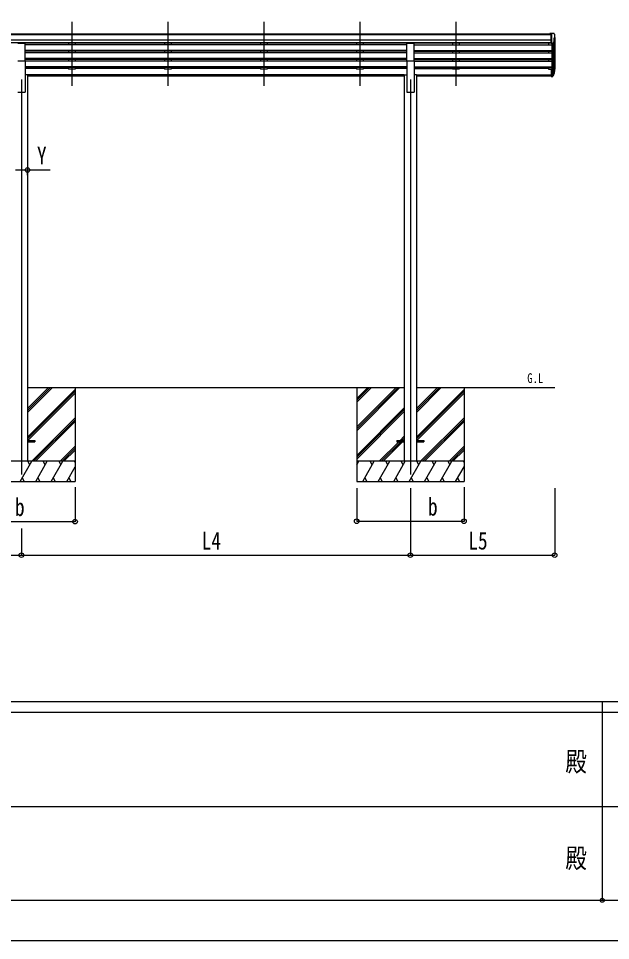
# Model space of a CAD drawing. Units: millimetres, scale not verified. Extents: x -16820 to 16820, y -11880 to 11880.
# Drawn here: x -4372 to 43, y -11880 to -5009 of the extents above; entities that cross this region are included whole.
import ezdxf
from ezdxf.enums import TextEntityAlignment as Align

# ---------------------------------------------------------------- set-up
doc = ezdxf.new("R2010")
doc.units = ezdxf.units.MM
doc.header["$LTSCALE"] = 60
doc.header["$PDMODE"] = 32
doc.header["$PDSIZE"] = 30
for name, color, linetype in [('0-2_USER1', 3, 'Continuous'), ('0-3_YKK_12', 2, 'Continuous'), ('0-4_YKK_13', 4, 'Continuous'), ('0-5_YKK_A1', 4, 'Continuous'), ('0-6_YKK_D', 6, 'Continuous'), ('0-7_YKK_ZWAK', 7, 'Continuous')]:
    doc.layers.add(name, color=color, linetype=linetype)
doc.styles.add('ＭＳ ゴシック', font='')
doc.styles.get('ＭＳ ゴシック').set_extended_font_data('MS Gothic')

msp = doc.modelspace()

# ---------------------------------------------------------------- linework, layer by layer
at = {"layer": '0-3_YKK_12'}
for p, q in [((-3974.17, -5033.98), (-3974.17, -5511.5)), ((-3258.17, -5033.98), (-3258.17, -5511.5)), ((-2542.17, -5033.98), (-2542.17, -5511.5)), ((-1826.17, -5033.98), (-1826.17, -5511.5)), ((-1110.17, -5033.98), (-1110.17, -5511.5)), ((-4350.17, -5464.82), (-4350.17, -8408.39)), ((-1450.17, -5464.82), (-1450.17, -8408.39))]:
    msp.add_line(p, q, dxfattribs=at)
at = {"layer": '0-4_YKK_13'}
for p, q in [((-400.67, -5121.51), (-410.67, -5121.6)), ((-410.67, -5123.11), (-410.67, -5121.6)), ((-400.67, -5193.49), (-400.67, -5121.51)), ((-382.17, -5121.51), (-400.67, -5121.51)), ((-394.17, -5194.49), (-394.17, -5121.51)), ((-382.17, -5121.51), (-379.84, -5121.65)), ((-374.71, -5152.69), (-380.02, -5155.76)), ((-379.08, -5122.07), (-375.02, -5127.88)), ((-372.17, -5130.88), (-372.17, -5131.51)), ((-4377.67, -5192.14), (-4322.67, -5192.14)), ((-4322.67, -5323.94), (-4322.67, -5192.14)), ((-1477.67, -5323.94), (-1477.67, -5192.14)), ((-1477.67, -5192.14), (-1422.67, -5192.14)), ((-1422.67, -5323.94), (-1422.67, -5192.14)), ((-400.67, -5193.49), (-394.17, -5193.49)), ((-394.17, -5194.49), (-388.96, -5194.17)), ((-386.55, -5192.68), (-377.55, -5177.09)), ((-380.17, -5156.02), (-380.17, -5172.3)), ((-4377.67, -5323.94), (-4322.67, -5323.94)), ((-1477.67, -5323.94), (-1422.67, -5323.94)), ((-400.67, -5387.11), (-400.67, -5441.14)), ((-400.67, -5387.11), (-394.17, -5387.11)), ((-400.67, -5427.24), (-394.17, -5427.24)), ((-394.17, -5387.11), (-394.17, -5441.89)), ((-387.74, -5431.47), (-379.98, -5416.06)), ((-378.54, -5416.42), (-386.73, -5432.6)), ((-377.92, -5416.98), (-386.73, -5440.53)), ((-375.87, -5399.92), (-379.14, -5406.99)), ((-375.27, -5401.3), (-379.14, -5409.25)), ((-377.58, -5412.58), (-377.92, -5416.98)), ((-400.67, -5432.12), (-394.17, -5432.12)), ((-400.67, -5441.14), (-394.17, -5441.14)), ((-394.17, -5432.14), (-389.04, -5432.14)), ((-394.17, -5433.95), (-389.33, -5433.95)), ((-394.17, -5441.89), (-389.33, -5441.89)), ((-4304.97, -8153.89), (-4250.17, -8153.89)), ((-4304.97, -8162.89), (-4250.17, -8162.89)), ((-4250.17, -8153.89), (-4250.17, -8162.89)), ((-1550.17, -8153.89), (-1550.17, -8162.89)), ((-1550.17, -8153.89), (-1495.37, -8153.89)), ((-1550.17, -8162.89), (-1495.37, -8162.89)), ((-1404.97, -8153.89), (-1350.17, -8153.89)), ((-1404.97, -8162.89), (-1350.17, -8162.89)), ((-1350.17, -8153.89), (-1350.17, -8162.89))]:
    msp.add_line(p, q, dxfattribs=at)
for centre, radius, start, end in [((-379.9, -5122.65), 1, 35, 86.5), ((-375.17, -5130.88), 3, 0, 87), ((-379.08, -5148.32), 6.18, 315.00103, 354.2965), ((-574.17, -5131.51), 202, 355.05096, 0), ((-389.15, -5191.18), 3, 273.5, 330), ((-379.87, -5156.02), 0.3, 120, 180), ((-379.87, -5172.3), 0.3, 180, 265.2833), ((-380.14, -5175.59), 3, 330, 85.2833), ((-404.76, -5390.43), 30.41, 341.80266, 352.8448), ((-403.36, -5392.19), 29.53, 342.01856, 353.49194)]:
    msp.add_arc(centre, radius, start, end, dxfattribs=at)
for centre, major_axis, ratio, start_param, end_param in [((-464.09, -5392.52), (88.05, 0), 0.90356, 5.9828017, 6.0168888), ((-378.88, -5412.58), (-1.3, 0), 0.90356, 2.9359903, 4.9130961), ((-464.8, -5396.39), (89.07, 0), 0.90356, 6.0316505, 6.077583), ((-462.03, -5385.94), (-87.93, 4.42), 0.541684, 3.060334, 3.2172517), ((-462.82, -5392.62), (89.06, 1.43), 0.57596, 6.1985533, 6.3701348), ((-389.33, -5431.24), (3, 0), 0.90356, 4.712389, 5.7595865), ((-389.33, -5439.17), (-3, 0), 0.90356, 1.5707963, 2.6179939), ((-389.04, -5430.79), (1.5, 0), 0.90356, 4.712389, 5.7595865)]:
    msp.add_ellipse(centre, major_axis=major_axis, ratio=ratio, start_param=start_param, end_param=end_param, dxfattribs=at)
at = {"layer": '0-5_YKK_A1'}
for p, q in [((-5389.67, -5123.11), (-400.67, -5123.11)), ((-5389.67, -5128.33), (-400.67, -5128.33)), ((-374.17, -5152.08), (-374.17, -5386.75)), ((-400.67, -5171.86), (-5399.67, -5171.86)), ((-400.67, -5189.71), (-5399.67, -5189.71)), ((-1477.67, -5192.96), (-4322.67, -5192.96)), ((-1477.67, -5205.47), (-4322.67, -5205.47)), ((-3999.17, -5192.96), (-3999.17, -5205.47)), ((-3949.17, -5192.96), (-3949.17, -5205.37)), ((-3283.17, -5192.96), (-3283.17, -5205.47)), ((-3233.17, -5192.96), (-3233.17, -5205.37)), ((-2567.17, -5192.96), (-2567.17, -5205.47)), ((-2517.17, -5192.96), (-2517.17, -5205.37)), ((-1851.17, -5192.96), (-1851.17, -5205.47)), ((-1801.17, -5192.96), (-1801.17, -5205.37)), ((-400.67, -5193.06), (-1422.67, -5193.06)), ((-1422.67, -5205.47), (-394.17, -5205.47)), ((-1135.17, -5192.96), (-1135.17, -5205.47)), ((-1085.17, -5192.96), (-1085.17, -5205.37)), ((-419.17, -5192.96), (-419.17, -5205.47)), ((-394.17, -5194.49), (-394.17, -5387.11)), ((-388.17, -5194.02), (-388.16, -5431.89)), ((-379.14, -5179.85), (-379.14, -5413.46)), ((-1477.67, -5247.35), (-4322.67, -5247.35)), ((-1477.67, -5248.84), (-4322.67, -5248.84)), ((-1477.67, -5253.16), (-4322.67, -5253.16)), ((-1477.67, -5266.02), (-4322.67, -5266.02)), ((-3999.17, -5253.16), (-3999.17, -5266.02)), ((-3949.17, -5253.16), (-3949.17, -5266.02)), ((-3283.17, -5253.16), (-3283.17, -5266.02)), ((-3233.17, -5253.16), (-3233.17, -5266.02)), ((-2567.17, -5253.16), (-2567.17, -5266.02)), ((-2517.17, -5253.16), (-2517.17, -5266.02)), ((-1851.17, -5253.16), (-1851.17, -5266.02)), ((-1801.17, -5253.16), (-1801.17, -5266.02)), ((-1422.67, -5247.35), (-394.17, -5247.35)), ((-1422.67, -5248.84), (-394.17, -5248.84)), ((-1422.67, -5253.16), (-394.17, -5253.16)), ((-1422.67, -5266.02), (-394.17, -5266.02)), ((-1135.17, -5253.16), (-1135.17, -5266.02)), ((-1085.17, -5253.16), (-1085.17, -5266.02)), ((-419.17, -5253.16), (-419.17, -5266.02)), ((-1477.67, -5307.89), (-4322.67, -5307.89)), ((-1477.67, -5309.39), (-4322.67, -5309.39)), ((-1477.67, -5313.71), (-4322.67, -5313.71)), ((-4322.67, -5323.94), (-4322.67, -5558.39)), ((-1477.67, -5326.56), (-4322.67, -5326.56)), ((-3999.17, -5313.71), (-3999.17, -5326.46)), ((-3949.17, -5313.71), (-3949.17, -5326.56)), ((-3283.17, -5313.71), (-3283.17, -5326.46)), ((-3233.17, -5313.71), (-3233.17, -5326.56)), ((-2567.17, -5313.71), (-2567.17, -5326.46)), ((-2517.17, -5313.71), (-2517.17, -5326.56)), ((-1851.17, -5313.71), (-1851.17, -5326.46)), ((-1801.17, -5313.71), (-1801.17, -5326.56)), ((-1477.67, -5323.94), (-1477.67, -5558.39)), ((-1422.67, -5307.89), (-394.17, -5307.89)), ((-1422.67, -5309.39), (-394.17, -5309.39)), ((-1422.67, -5313.71), (-394.17, -5313.71)), ((-1422.67, -5323.94), (-1422.67, -5558.39)), ((-1422.67, -5326.56), (-394.17, -5326.56)), ((-1135.17, -5313.71), (-1135.17, -5326.46)), ((-1085.17, -5313.71), (-1085.17, -5326.56)), ((-419.17, -5313.71), (-419.17, -5326.56)), ((-1477.67, -5368.44), (-4322.67, -5368.44)), ((-1477.67, -5369.94), (-4322.67, -5369.94)), ((-1477.67, -5374.26), (-4322.67, -5374.26)), ((-3999.17, -5382.8), (-4322.67, -5382.8)), ((-3999.17, -5374.26), (-3999.17, -5387.74)), ((-3949.17, -5387.74), (-3999.17, -5387.74)), ((-3949.17, -5374.26), (-3949.17, -5387.74)), ((-3283.17, -5382.8), (-3949.17, -5382.8)), ((-3283.17, -5374.26), (-3283.17, -5387.74)), ((-3233.17, -5387.74), (-3283.17, -5387.74)), ((-3233.17, -5374.26), (-3233.17, -5387.74)), ((-2567.17, -5382.8), (-3233.17, -5382.8)), ((-2567.17, -5374.26), (-2567.17, -5387.74)), ((-2517.17, -5387.74), (-2567.17, -5387.74)), ((-2517.17, -5374.26), (-2517.17, -5387.74)), ((-1851.17, -5382.8), (-2517.17, -5382.8)), ((-1851.17, -5374.26), (-1851.17, -5387.74)), ((-1801.17, -5387.74), (-1851.17, -5387.74)), ((-1801.17, -5374.26), (-1801.17, -5387.74)), ((-1477.67, -5382.8), (-1801.17, -5382.8)), ((-1422.67, -5368.44), (-394.17, -5368.44)), ((-1422.67, -5369.94), (-394.17, -5369.94)), ((-1422.67, -5374.26), (-394.17, -5374.26)), ((-1422.67, -5382.8), (-1135.17, -5382.8)), ((-1135.17, -5374.26), (-1135.17, -5387.74)), ((-1085.17, -5387.74), (-1135.17, -5387.74)), ((-1085.17, -5374.26), (-1085.17, -5387.74)), ((-419.17, -5382.8), (-1085.17, -5382.8)), ((-419.17, -5374.26), (-419.17, -5387.74)), ((-419.17, -5387.74), (-400.67, -5387.74)), ((-4304.97, -5429.39), (-4322.67, -5429.39)), ((-4304.97, -5429.39), (-4304.97, -8308.39)), ((-1495.37, -5429.82), (-4304.97, -5429.82)), ((-1495.37, -5431.21), (-4304.97, -5431.21)), ((-1495.37, -5438.9), (-4304.97, -5438.9)), ((-1495.37, -5429.39), (-1495.37, -8308.39)), ((-1495.37, -5429.39), (-1477.67, -5429.39)), ((-1404.97, -5429.39), (-1422.67, -5429.39)), ((-1404.97, -5429.39), (-1404.97, -8308.39)), ((-1404.97, -5429.82), (-400.67, -5429.82)), ((-1404.97, -5431.21), (-400.67, -5431.21)), ((-400.67, -5438.9), (-1404.97, -5438.9)), ((-4377.67, -5558.39), (-4322.67, -5558.39)), ((-1477.67, -5558.39), (-1422.67, -5558.39)), ((-4304.97, -7758.39), (-1495.37, -7758.39)), ((-4304.97, -7944.02), (-4119.34, -7758.39)), ((-4304.97, -7929.88), (-4133.48, -7758.39)), ((-4304.97, -7915.73), (-4147.63, -7758.39)), ((-3950.17, -7758.39), (-3950.17, -8458.39)), ((-1850.17, -7758.39), (-1850.17, -8458.39)), ((-1850.17, -8052.57), (-1555.99, -7758.39)), ((-1850.17, -8066.71), (-1541.85, -7758.39)), ((-1850.17, -8080.85), (-1527.71, -7758.39)), ((-1850.17, -7868.72), (-1739.84, -7758.39)), ((-1850.17, -7854.58), (-1753.98, -7758.39)), ((-1850.17, -7840.43), (-1768.13, -7758.39)), ((-1404.97, -7758.39), (-374.17, -7758.39)), ((-1404.97, -7944.02), (-1219.34, -7758.39)), ((-1404.97, -7929.88), (-1233.48, -7758.39)), ((-1404.97, -7915.73), (-1247.63, -7758.39)), ((-1050.17, -7758.39), (-1050.17, -8458.39)), ((-4304.97, -8127.86), (-3950.17, -7773.07)), ((-4304.97, -8142.01), (-3950.17, -7787.21)), ((-4302.71, -8153.89), (-3950.17, -7801.35)), ((-1404.97, -8127.86), (-1050.17, -7773.07)), ((-1404.97, -8142.01), (-1050.17, -7787.21)), ((-1402.71, -8153.89), (-1050.17, -7801.35)), ((-1850.17, -8264.7), (-1495.37, -7909.9)), ((-1850.17, -8278.84), (-1495.37, -7924.04)), ((-1850.17, -8292.98), (-1495.37, -7938.18)), ((-4273.36, -8308.39), (-3950.17, -7985.2)), ((-4259.22, -8308.39), (-3950.17, -7999.34)), ((-4245.08, -8308.39), (-3950.17, -8013.48)), ((-1373.36, -8308.39), (-1050.17, -7985.2)), ((-1359.22, -8308.39), (-1050.17, -7999.34)), ((-1345.08, -8308.39), (-1050.17, -8013.48)), ((-1681.73, -8308.39), (-1536.23, -8162.89)), ((-1667.59, -8308.39), (-1522.09, -8162.89)), ((-1653.45, -8308.39), (-1507.95, -8162.89)), ((-1527.23, -8153.89), (-1495.37, -8122.03)), ((-1513.09, -8153.89), (-1495.37, -8136.17)), ((-1498.95, -8153.89), (-1495.37, -8150.31)), ((-4061.23, -8308.39), (-3950.17, -8197.33)), ((-4047.09, -8308.39), (-3950.17, -8211.47)), ((-4032.95, -8308.39), (-3950.17, -8225.61)), ((-1161.23, -8308.39), (-1050.17, -8197.33)), ((-1147.09, -8308.39), (-1050.17, -8211.47)), ((-1132.95, -8308.39), (-1050.17, -8225.61)), ((-3950.17, -8308.39), (-4750.17, -8308.39)), ((-4359.02, -8458.39), (-4272.41, -8308.39)), ((-4287.41, -8334.37), (-4302.42, -8308.39)), ((-4243.55, -8458.39), (-4156.94, -8308.39)), ((-4171.94, -8334.37), (-4186.94, -8308.39)), ((-4128.08, -8458.39), (-4041.47, -8308.39)), ((-4071.47, -8308.39), (-4056.47, -8334.37)), ((-3956, -8308.39), (-3950.17, -8318.49)), ((-1050.17, -8308.39), (-1850.17, -8308.39)), ((-1850.17, -8335.89), (-1834.29, -8308.39)), ((-1805.43, -8458.39), (-1718.82, -8308.39)), ((-1733.82, -8334.37), (-1748.82, -8308.39)), ((-1689.96, -8458.39), (-1603.35, -8308.39)), ((-1618.36, -8334.37), (-1633.36, -8308.39)), ((-1574.49, -8458.39), (-1487.88, -8308.39)), ((-1502.88, -8334.37), (-1517.89, -8308.39)), ((-1459.02, -8458.39), (-1372.41, -8308.39)), ((-1387.41, -8334.37), (-1402.42, -8308.39)), ((-1343.55, -8458.39), (-1256.94, -8308.39)), ((-1271.94, -8334.37), (-1286.94, -8308.39)), ((-1228.08, -8458.39), (-1141.47, -8308.39)), ((-1171.47, -8308.39), (-1156.47, -8334.37)), ((-1056, -8308.39), (-1050.17, -8318.49)), ((-4012.61, -8458.39), (-3950.17, -8350.25)), ((-1112.61, -8458.39), (-1050.17, -8350.25)), ((-4344.02, -8432.41), (-4329.02, -8458.39)), ((-4228.55, -8432.41), (-4213.55, -8458.39)), ((-4113.08, -8432.41), (-4098.08, -8458.39)), ((-3997.61, -8432.41), (-3982.61, -8458.39)), ((-1790.43, -8432.41), (-1775.43, -8458.39)), ((-1674.96, -8432.41), (-1659.96, -8458.39)), ((-1559.49, -8432.41), (-1544.49, -8458.39)), ((-1444.02, -8432.41), (-1429.02, -8458.39)), ((-1328.55, -8432.41), (-1313.55, -8458.39)), ((-1213.08, -8432.41), (-1198.08, -8458.39)), ((-1097.61, -8432.41), (-1082.61, -8458.39)), ((-4750.17, -8458.39), (-3950.17, -8458.39)), ((-1850.17, -8458.39), (-1050.17, -8458.39))]:
    msp.add_line(p, q, dxfattribs=at)
at = {"layer": '0-6_YKK_D'}
for p, q in [((-4304.97, -6176.29), (-4304.97, -6136.94)), ((-3950.17, -8502.85), (-3950.17, -8759.39)), ((-1850.17, -8508.41), (-1850.17, -8756.72)), ((-1450.17, -8508.39), (-1450.17, -9009.39)), ((-1450.17, -8508.39), (-1450.17, -9009.39)), ((-1050.17, -8502.85), (-1050.17, -8756.72)), ((-374.17, -8508.39), (-374.17, -9009.39)), ((-4750.17, -8758.39), (-3950.17, -8758.39)), ((-1850.17, -8755.72), (-1050.17, -8755.72)), ((-4350.17, -8808.39), (-4350.17, -9009.39)), ((-4350.17, -8808.39), (-4350.17, -9009.39)), ((-6462.17, -9008.39), (-4350.17, -9008.39)), ((-4350.17, -9008.39), (-1450.17, -9008.39)), ((-1450.17, -9008.39), (-374.17, -9008.39))]:
    msp.add_line(p, q, dxfattribs=at)
msp.add_lwpolyline([(-4395.37, -6137.94), (-4304.97, -6137.94), (-4135.64, -6137.94)], dxfattribs=at)
for centre in [(-4304.97, -6137.94), (-3950.17, -8758.39), (-1850.17, -8755.72), (-1050.17, -8755.72), (-4350.17, -9008.39), (-4350.17, -9008.39), (-1450.17, -9008.39), (-1450.17, -9008.39), (-374.17, -9008.39)]:
    msp.add_circle(centre, 17, dxfattribs=at)
at = {"layer": '0-7_YKK_ZWAK'}
for p, q in [((15580.08, -10100), (-15619.92, -10100)), ((-19.92, -10100), (-19.92, -11580)), ((-19.92, -10180), (-5219.92, -10180)), ((5180.08, -10180), (-19.92, -10180)), ((-5189.92, -10880), (-19.92, -10880)), ((-19.92, -10880), (5180.08, -10880)), ((-5219.92, -11580), (-19.92, -11580)), ((-19.92, -11580), (5180.08, -11580))]:
    msp.add_line(p, q, dxfattribs=at)
msp.add_lwpolyline([(-16820, -11880), (16820, -11880), (16820, 11880), (-16820, 11880)], close=True, dxfattribs=at)
msp.add_point((-19.92, -11580), dxfattribs=at)

# ---------------------------------------------------------------- texts
at = {"layer": '0-2_USER1', "style": 'ＭＳ ゴシック', "width": 0.8}
msp.add_text('G.L', height=73.31, dxfattribs=at).set_placement((-578.5, -7747.79), align=Align.BOTTOM_LEFT)
at = {"layer": '0-6_YKK_D', "style": 'ＭＳ ゴシック', "width": 0.8}
for s, p in [('Y', (-4234.31, -6135.27)), ('b', (-4398.17, -8755.72)), ('b', (-1318.62, -8753.05)), ('L4', (-3005.77, -9005.72)), ('L5', (-1017.77, -9005.72))]:
    msp.add_text(s, height=132, dxfattribs=at).set_placement(p, align=Align.BOTTOM_LEFT)
at = {"layer": '0-7_YKK_ZWAK', "style": 'ＭＳ ゴシック', "width": 0.8}
for p in [(-294.67, -10663.33), (-294.67, -11383.33)]:
    msp.add_text('殿', height=146.6, dxfattribs=at).set_placement(p, align=Align.BOTTOM_LEFT)

doc.saveas('drawing.dxf')
